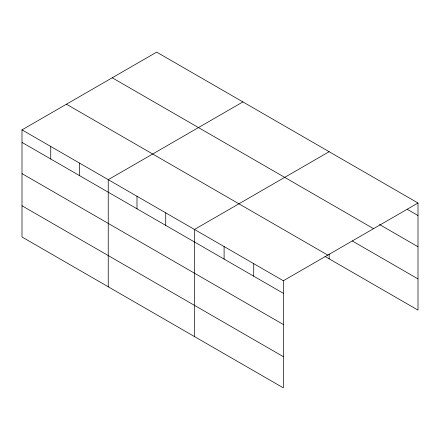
<?xml version="1.0" encoding="UTF-8"?>
<svg xmlns="http://www.w3.org/2000/svg" width="440" height="440" viewBox="0 0 440 440"><rect width="100%" height="100%" fill="white"/><g stroke="black" fill="none" stroke-linecap="round" stroke-linejoin="round"><path stroke-width="0.66" d="M22 129.877L283.333 280.759L283.333 387.871L22 236.99L22 129.877L156.668 52.129L418 203.011L418 310.123L325.039 256.454M242.907 101.921L108.24 179.669L108.24 286.781M329.148 151.707L194.48 229.46L194.48 336.573M283.333 280.759L418 203.011M407.336 209.38L418 215.54M379.495 224.521L418 246.752M112.228 77.787L373.56 228.668M352.248 240.95L418 278.911M66.44 104.22L327.773 255.101M22 142.406L283.333 293.288M22 173.619L283.333 324.5M22 205.777L283.333 356.659M329.148 254.073L329.148 258.825M253.715 263.659L253.715 276.188M224.098 246.56L224.098 259.089M165.732 212.861L165.732 225.39M136.989 196.262L136.989 208.791M79.492 163.07L79.492 175.599M50.748 146.476L50.748 159.005"/></g></svg>
